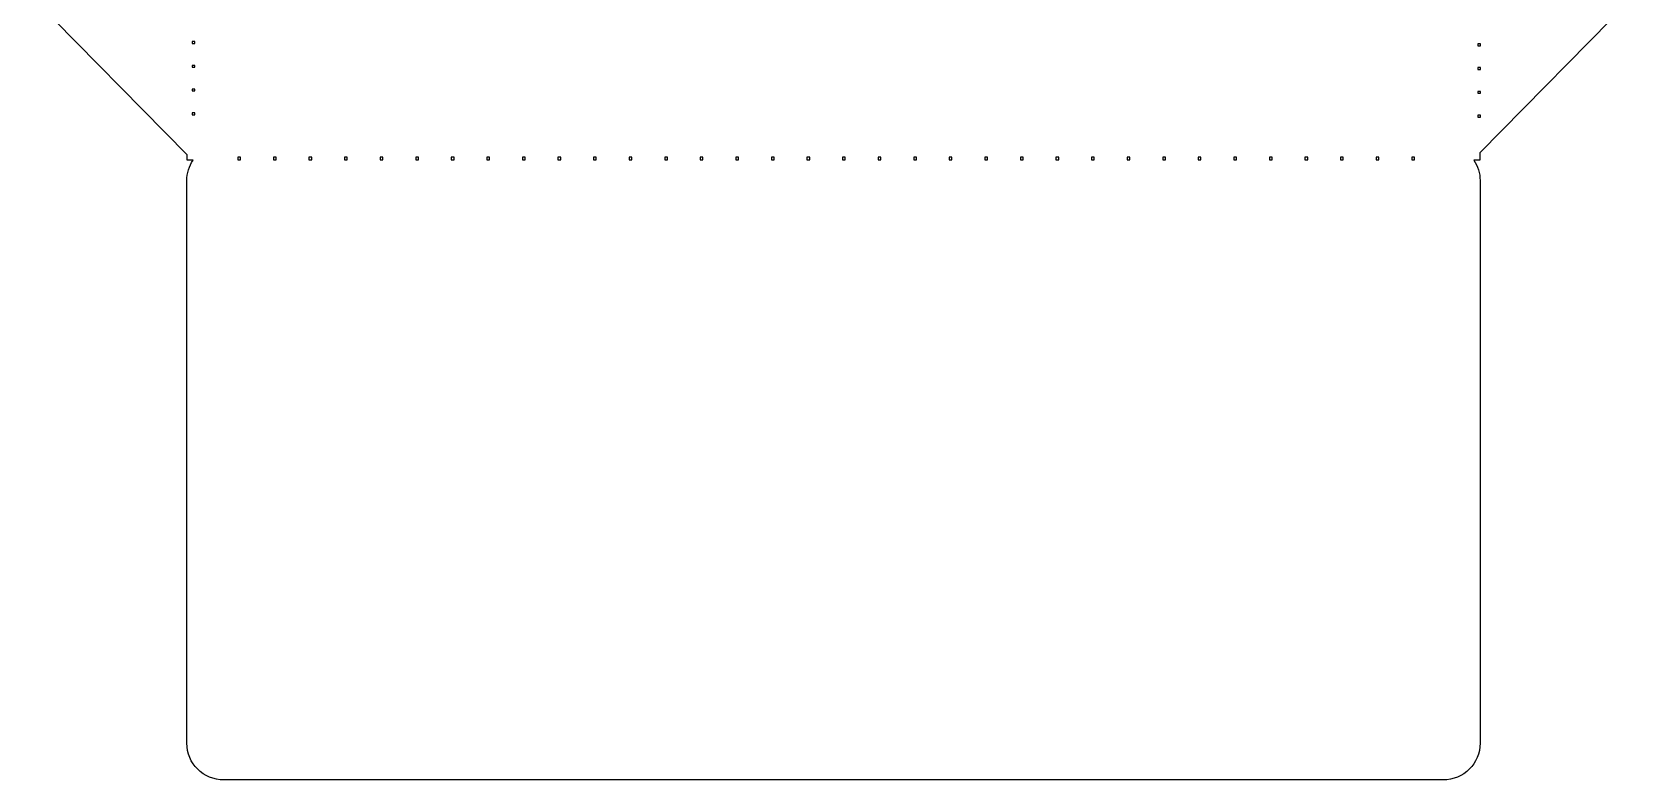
# Model space of a CAD drawing. Header units: centimetres. Extents: x -7.8 to 7.7, y -9.1 to 9.2.
# Drawn here: x -7.74 to 7.74, y -9.1 to -1.87 of the extents above; entities that cross this region are included whole.
import ezdxf

# ---------------------------------------------------------------- set-up
doc = ezdxf.new("R2010")
doc.units = ezdxf.units.CM
doc.header["$MEASUREMENT"] = 0
doc.layers.add('Layer 1', color=7, linetype='Continuous')

msp = doc.modelspace()

# ---------------------------------------------------------------- linework, layer by layer
at = {"layer": 'Layer 1', "lineweight": 25}
for points, knots in [([(-5.79892, 9.10249), (-6.04622, 9.10249), (-6.2454, 8.90331), (-6.2454, 8.65601), (-6.2454, 8.65601), (-6.2454, 8.65601), (-6.2454, 5.49259), (-6.2454, 5.49259), (-6.2454, 5.49259), (-6.2454, 5.39125), (-6.21176, 5.29781), (-6.15528, 5.22305), (-6.15528, 5.22305), (-6.15528, 5.22305), (-6.24127, 5.22305), (-6.24127, 5.22305), (-6.24127, 5.22305), (-6.24127, 5.22305), (-6.24127, 5.1908), (-6.24127, 5.1908), (-6.24127, 5.1908), (-6.2617, 5.19891), (-6.28406, 5.2032), (-6.30742, 5.2032), (-6.30742, 5.2032), (-6.30742, 5.2032), (-6.49263, 5.2032), (-6.49263, 5.2032), (-6.49263, 5.2032), (-6.49263, 5.2032), (-7.6014, 3.44124), (-7.6014, 3.44124), (-7.6014, 3.44124), (-7.6337, 3.38989), (-7.68538, 3.35868), (-7.74031, 3.35194), (-7.74031, 3.35194), (-7.74031, 3.35194), (-7.74031, -1.53624), (-7.74031, -1.53624), (-7.74031, -1.53624), (-7.74031, -1.53624), (-6.24128, -3.05842), (-6.24128, -3.05842), (-6.24128, -3.05842), (-6.24128, -3.05842), (-6.24128, -3.11134), (-6.24128, -3.11134), (-6.24128, -3.11134), (-6.24128, -3.11134), (-6.1834, -3.11134), (-6.1834, -3.11134), (-6.1834, -3.11134), (-6.22119, -3.16801), (-6.24293, -3.23543), (-6.24293, -3.30895), (-6.24293, -3.30895), (-6.24293, -3.30895), (-6.24293, -8.74614), (-6.24293, -8.74614), (-6.24293, -8.74614), (-6.24293, -8.94398), (-6.08359, -9.1025), (-5.88574, -9.1025), (-5.88574, -9.1025), (-5.88574, -9.1025), (5.90475, -9.1025), (5.90475, -9.1025), (5.90475, -9.1025), (6.10259, -9.1025), (6.26194, -8.94398), (6.26194, -8.74614), (6.26194, -8.74614), (6.26194, -8.74614), (6.26194, -3.30895), (6.26194, -3.30895), (6.26194, -3.30895), (6.26194, -3.23543), (6.2402, -3.16801), (6.20241, -3.11134), (6.20241, -3.11134), (6.20241, -3.11134), (6.26029, -3.11134), (6.26029, -3.11134), (6.26029, -3.11134), (6.26029, -3.11134), (6.26029, -3.03941), (6.26029, -3.03941), (6.26029, -3.03941), (6.26029, -3.03941), (7.7403, -1.53625), (7.7403, -1.53625), (7.7403, -1.53625), (7.7403, -1.53625), (7.7403, 3.35193), (7.7403, 3.35193), (7.7403, 3.35193), (7.68537, 3.35867), (7.63369, 3.38988), (7.60139, 3.44123), (7.60139, 3.44123), (7.60139, 3.44123), (6.49262, 5.20319), (6.49262, 5.20319), (6.49262, 5.20319), (6.49262, 5.20319), (6.30741, 5.20319), (6.30741, 5.20319), (6.30741, 5.20319), (6.29117, 5.20319), (6.27523, 5.20144), (6.26028, 5.1974), (6.26028, 5.1974), (6.26028, 5.1974), (6.26028, 5.22303), (6.26028, 5.22303), (6.26028, 5.22303), (6.26028, 5.22303), (6.17429, 5.22303), (6.17429, 5.22303), (6.17429, 5.22303), (6.23077, 5.2978), (6.26441, 5.39123), (6.26441, 5.49257), (6.26441, 5.49257), (6.26441, 5.49257), (6.26441, 8.65599), (6.26441, 8.65599), (6.26441, 8.65599), (6.26441, 8.90329), (6.06523, 9.10247), (5.81793, 9.10247), (5.81793, 9.10247), (5.81793, 9.10247), (-5.79893, 9.10247), (-5.79893, 9.10247), (-5.79893, 9.10247), (-5.79893, 9.10247), (-5.79892, 9.10249), (-5.79892, 9.10249)], [0, 0, 0, 0, 0.02777778, 0.02777778, 0.02777778, 0.02777778, 0.05555556, 0.05555556, 0.05555556, 0.05555556, 0.08333333, 0.08333333, 0.08333333, 0.08333333, 0.11111111, 0.11111111, 0.11111111, 0.11111111, 0.13888889, 0.13888889, 0.13888889, 0.13888889, 0.16666667, 0.16666667, 0.16666667, 0.16666667, 0.19444444, 0.19444444, 0.19444444, 0.19444444, 0.22222222, 0.22222222, 0.22222222, 0.22222222, 0.25, 0.25, 0.25, 0.25, 0.27777778, 0.27777778, 0.27777778, 0.27777778, 0.30555556, 0.30555556, 0.30555556, 0.30555556, 0.33333333, 0.33333333, 0.33333333, 0.33333333, 0.36111111, 0.36111111, 0.36111111, 0.36111111, 0.38888889, 0.38888889, 0.38888889, 0.38888889, 0.41666667, 0.41666667, 0.41666667, 0.41666667, 0.44444444, 0.44444444, 0.44444444, 0.44444444, 0.47222222, 0.47222222, 0.47222222, 0.47222222, 0.5, 0.5, 0.5, 0.5, 0.52777778, 0.52777778, 0.52777778, 0.52777778, 0.55555556, 0.55555556, 0.55555556, 0.55555556, 0.58333333, 0.58333333, 0.58333333, 0.58333333, 0.61111111, 0.61111111, 0.61111111, 0.61111111, 0.63888889, 0.63888889, 0.63888889, 0.63888889, 0.66666667, 0.66666667, 0.66666667, 0.66666667, 0.69444444, 0.69444444, 0.69444444, 0.69444444, 0.72222222, 0.72222222, 0.72222222, 0.72222222, 0.75, 0.75, 0.75, 0.75, 0.77777778, 0.77777778, 0.77777778, 0.77777778, 0.80555556, 0.80555556, 0.80555556, 0.80555556, 0.83333333, 0.83333333, 0.83333333, 0.83333333, 0.86111111, 0.86111111, 0.86111111, 0.86111111, 0.88888889, 0.88888889, 0.88888889, 0.88888889, 0.91666667, 0.91666667, 0.91666667, 0.91666667, 0.94444444, 0.94444444, 0.94444444, 0.94444444, 1, 1, 1, 1]), ([(-6.19249, -1.96453), (-6.19249, -1.96453), (-6.16603, -1.96453), (-6.16603, -1.96453), (-6.16603, -1.96453), (-6.16603, -1.96453), (-6.16603, -1.98189), (-6.16603, -1.98189), (-6.16603, -1.98189), (-6.16603, -1.98189), (-6.19249, -1.98189), (-6.19249, -1.98189), (-6.19249, -1.98189), (-6.19249, -1.98189), (-6.19249, -1.96453), (-6.19249, -1.96453)], [0, 0, 0, 0, 0.2, 0.2, 0.2, 0.2, 0.4, 0.4, 0.4, 0.4, 0.6, 0.6, 0.6, 0.6, 1, 1, 1, 1]), ([(6.23879, -1.98686), (6.23879, -1.98686), (6.26525, -1.98686), (6.26525, -1.98686), (6.26525, -1.98686), (6.26525, -1.98686), (6.26525, -2.00422), (6.26525, -2.00422), (6.26525, -2.00422), (6.26525, -2.00422), (6.23879, -2.00422), (6.23879, -2.00422), (6.23879, -2.00422), (6.23879, -2.00422), (6.23879, -1.98686), (6.23879, -1.98686)], [0, 0, 0, 0, 0.2, 0.2, 0.2, 0.2, 0.4, 0.4, 0.4, 0.4, 0.6, 0.6, 0.6, 0.6, 1, 1, 1, 1]), ([(-6.19249, -2.19439), (-6.19249, -2.19439), (-6.16603, -2.19439), (-6.16603, -2.19439), (-6.16603, -2.19439), (-6.16603, -2.19439), (-6.16603, -2.21175), (-6.16603, -2.21175), (-6.16603, -2.21175), (-6.16603, -2.21175), (-6.19249, -2.21175), (-6.19249, -2.21175), (-6.19249, -2.21175), (-6.19249, -2.21175), (-6.19249, -2.19439), (-6.19249, -2.19439)], [0, 0, 0, 0, 0.2, 0.2, 0.2, 0.2, 0.4, 0.4, 0.4, 0.4, 0.6, 0.6, 0.6, 0.6, 1, 1, 1, 1]), ([(6.23879, -2.21671), (6.23879, -2.21671), (6.26525, -2.21671), (6.26525, -2.21671), (6.26525, -2.21671), (6.26525, -2.21671), (6.26525, -2.23407), (6.26525, -2.23407), (6.26525, -2.23407), (6.26525, -2.23407), (6.23879, -2.23407), (6.23879, -2.23407), (6.23879, -2.23407), (6.23879, -2.23407), (6.23879, -2.21671), (6.23879, -2.21671)], [0, 0, 0, 0, 0.2, 0.2, 0.2, 0.2, 0.4, 0.4, 0.4, 0.4, 0.6, 0.6, 0.6, 0.6, 1, 1, 1, 1]), ([(-6.19249, -2.42424), (-6.19249, -2.42424), (-6.16603, -2.42424), (-6.16603, -2.42424), (-6.16603, -2.42424), (-6.16603, -2.42424), (-6.16603, -2.4416), (-6.16603, -2.4416), (-6.16603, -2.4416), (-6.16603, -2.4416), (-6.19249, -2.4416), (-6.19249, -2.4416), (-6.19249, -2.4416), (-6.19249, -2.4416), (-6.19249, -2.42424), (-6.19249, -2.42424)], [0, 0, 0, 0, 0.2, 0.2, 0.2, 0.2, 0.4, 0.4, 0.4, 0.4, 0.6, 0.6, 0.6, 0.6, 1, 1, 1, 1]), ([(6.23879, -2.44657), (6.23879, -2.44657), (6.26525, -2.44657), (6.26525, -2.44657), (6.26525, -2.44657), (6.26525, -2.44657), (6.26525, -2.46393), (6.26525, -2.46393), (6.26525, -2.46393), (6.26525, -2.46393), (6.23879, -2.46393), (6.23879, -2.46393), (6.23879, -2.46393), (6.23879, -2.46393), (6.23879, -2.44657), (6.23879, -2.44657)], [0, 0, 0, 0, 0.2, 0.2, 0.2, 0.2, 0.4, 0.4, 0.4, 0.4, 0.6, 0.6, 0.6, 0.6, 1, 1, 1, 1]), ([(-6.19249, -2.6541), (-6.19249, -2.6541), (-6.16603, -2.6541), (-6.16603, -2.6541), (-6.16603, -2.6541), (-6.16603, -2.6541), (-6.16603, -2.67229), (-6.16603, -2.67229), (-6.16603, -2.67229), (-6.16603, -2.67229), (-6.19249, -2.67229), (-6.19249, -2.67229), (-6.19249, -2.67229), (-6.19249, -2.67229), (-6.19249, -2.6541), (-6.19249, -2.6541)], [0, 0, 0, 0, 0.2, 0.2, 0.2, 0.2, 0.4, 0.4, 0.4, 0.4, 0.6, 0.6, 0.6, 0.6, 1, 1, 1, 1]), ([(6.23879, -2.67643), (6.23879, -2.67643), (6.26525, -2.67643), (6.26525, -2.67643), (6.26525, -2.67643), (6.26525, -2.67643), (6.26525, -2.69462), (6.26525, -2.69462), (6.26525, -2.69462), (6.26525, -2.69462), (6.23879, -2.69462), (6.23879, -2.69462), (6.23879, -2.69462), (6.23879, -2.69462), (6.23879, -2.67643), (6.23879, -2.67643)], [0, 0, 0, 0, 0.2, 0.2, 0.2, 0.2, 0.4, 0.4, 0.4, 0.4, 0.6, 0.6, 0.6, 0.6, 1, 1, 1, 1]), ([(-5.75014, -3.08074), (-5.75014, -3.08074), (-5.72368, -3.08074), (-5.72368, -3.08074), (-5.72368, -3.08074), (-5.72368, -3.08074), (-5.72368, -3.1072), (-5.72368, -3.1072), (-5.72368, -3.1072), (-5.72368, -3.1072), (-5.75014, -3.1072), (-5.75014, -3.1072), (-5.75014, -3.1072), (-5.75014, -3.1072), (-5.75014, -3.08074), (-5.75014, -3.08074)], [0, 0, 0, 0, 0.2, 0.2, 0.2, 0.2, 0.4, 0.4, 0.4, 0.4, 0.6, 0.6, 0.6, 0.6, 1, 1, 1, 1]), ([(-5.40618, -3.08074), (-5.40618, -3.08074), (-5.37972, -3.08074), (-5.37972, -3.08074), (-5.37972, -3.08074), (-5.37972, -3.08074), (-5.37972, -3.1072), (-5.37972, -3.1072), (-5.37972, -3.1072), (-5.37972, -3.1072), (-5.40618, -3.1072), (-5.40618, -3.1072), (-5.40618, -3.1072), (-5.40618, -3.1072), (-5.40618, -3.08074), (-5.40618, -3.08074)], [0, 0, 0, 0, 0.2, 0.2, 0.2, 0.2, 0.4, 0.4, 0.4, 0.4, 0.6, 0.6, 0.6, 0.6, 1, 1, 1, 1]), ([(-5.06222, -3.08074), (-5.06222, -3.08074), (-5.03576, -3.08074), (-5.03576, -3.08074), (-5.03576, -3.08074), (-5.03576, -3.08074), (-5.03576, -3.1072), (-5.03576, -3.1072), (-5.03576, -3.1072), (-5.03576, -3.1072), (-5.06222, -3.1072), (-5.06222, -3.1072), (-5.06222, -3.1072), (-5.06222, -3.1072), (-5.06222, -3.08074), (-5.06222, -3.08074)], [0, 0, 0, 0, 0.2, 0.2, 0.2, 0.2, 0.4, 0.4, 0.4, 0.4, 0.6, 0.6, 0.6, 0.6, 1, 1, 1, 1]), ([(-4.71827, -3.08074), (-4.71827, -3.08074), (-4.69181, -3.08074), (-4.69181, -3.08074), (-4.69181, -3.08074), (-4.69181, -3.08074), (-4.69181, -3.1072), (-4.69181, -3.1072), (-4.69181, -3.1072), (-4.69181, -3.1072), (-4.71827, -3.1072), (-4.71827, -3.1072), (-4.71827, -3.1072), (-4.71827, -3.1072), (-4.71827, -3.08074), (-4.71827, -3.08074)], [0, 0, 0, 0, 0.2, 0.2, 0.2, 0.2, 0.4, 0.4, 0.4, 0.4, 0.6, 0.6, 0.6, 0.6, 1, 1, 1, 1]), ([(-4.37431, -3.08074), (-4.37431, -3.08074), (-4.34785, -3.08074), (-4.34785, -3.08074), (-4.34785, -3.08074), (-4.34785, -3.08074), (-4.34785, -3.1072), (-4.34785, -3.1072), (-4.34785, -3.1072), (-4.34785, -3.1072), (-4.37431, -3.1072), (-4.37431, -3.1072), (-4.37431, -3.1072), (-4.37431, -3.1072), (-4.37431, -3.08074), (-4.37431, -3.08074)], [0, 0, 0, 0, 0.2, 0.2, 0.2, 0.2, 0.4, 0.4, 0.4, 0.4, 0.6, 0.6, 0.6, 0.6, 1, 1, 1, 1]), ([(-4.03035, -3.08074), (-4.03035, -3.08074), (-4.00389, -3.08074), (-4.00389, -3.08074), (-4.00389, -3.08074), (-4.00389, -3.08074), (-4.00389, -3.1072), (-4.00389, -3.1072), (-4.00389, -3.1072), (-4.00389, -3.1072), (-4.03035, -3.1072), (-4.03035, -3.1072), (-4.03035, -3.1072), (-4.03035, -3.1072), (-4.03035, -3.08074), (-4.03035, -3.08074)], [0, 0, 0, 0, 0.2, 0.2, 0.2, 0.2, 0.4, 0.4, 0.4, 0.4, 0.6, 0.6, 0.6, 0.6, 1, 1, 1, 1]), ([(-3.68639, -3.08074), (-3.68639, -3.08074), (-3.65993, -3.08074), (-3.65993, -3.08074), (-3.65993, -3.08074), (-3.65993, -3.08074), (-3.65993, -3.1072), (-3.65993, -3.1072), (-3.65993, -3.1072), (-3.65993, -3.1072), (-3.68639, -3.1072), (-3.68639, -3.1072), (-3.68639, -3.1072), (-3.68639, -3.1072), (-3.68639, -3.08074), (-3.68639, -3.08074)], [0, 0, 0, 0, 0.2, 0.2, 0.2, 0.2, 0.4, 0.4, 0.4, 0.4, 0.6, 0.6, 0.6, 0.6, 1, 1, 1, 1]), ([(-3.34243, -3.08074), (-3.34243, -3.08074), (-3.31597, -3.08074), (-3.31597, -3.08074), (-3.31597, -3.08074), (-3.31597, -3.08074), (-3.31597, -3.1072), (-3.31597, -3.1072), (-3.31597, -3.1072), (-3.31597, -3.1072), (-3.34243, -3.1072), (-3.34243, -3.1072), (-3.34243, -3.1072), (-3.34243, -3.1072), (-3.34243, -3.08074), (-3.34243, -3.08074)], [0, 0, 0, 0, 0.2, 0.2, 0.2, 0.2, 0.4, 0.4, 0.4, 0.4, 0.6, 0.6, 0.6, 0.6, 1, 1, 1, 1]), ([(-2.99847, -3.08074), (-2.99847, -3.08074), (-2.97201, -3.08074), (-2.97201, -3.08074), (-2.97201, -3.08074), (-2.97201, -3.08074), (-2.97201, -3.1072), (-2.97201, -3.1072), (-2.97201, -3.1072), (-2.97201, -3.1072), (-2.99847, -3.1072), (-2.99847, -3.1072), (-2.99847, -3.1072), (-2.99847, -3.1072), (-2.99847, -3.08074), (-2.99847, -3.08074)], [0, 0, 0, 0, 0.2, 0.2, 0.2, 0.2, 0.4, 0.4, 0.4, 0.4, 0.6, 0.6, 0.6, 0.6, 1, 1, 1, 1]), ([(-2.65452, -3.08074), (-2.65452, -3.08074), (-2.62806, -3.08074), (-2.62806, -3.08074), (-2.62806, -3.08074), (-2.62806, -3.08074), (-2.62806, -3.1072), (-2.62806, -3.1072), (-2.62806, -3.1072), (-2.62806, -3.1072), (-2.65452, -3.1072), (-2.65452, -3.1072), (-2.65452, -3.1072), (-2.65452, -3.1072), (-2.65452, -3.08074), (-2.65452, -3.08074)], [0, 0, 0, 0, 0.2, 0.2, 0.2, 0.2, 0.4, 0.4, 0.4, 0.4, 0.6, 0.6, 0.6, 0.6, 1, 1, 1, 1]), ([(-2.31056, -3.08074), (-2.31056, -3.08074), (-2.2841, -3.08074), (-2.2841, -3.08074), (-2.2841, -3.08074), (-2.2841, -3.08074), (-2.2841, -3.1072), (-2.2841, -3.1072), (-2.2841, -3.1072), (-2.2841, -3.1072), (-2.31056, -3.1072), (-2.31056, -3.1072), (-2.31056, -3.1072), (-2.31056, -3.1072), (-2.31056, -3.08074), (-2.31056, -3.08074)], [0, 0, 0, 0, 0.2, 0.2, 0.2, 0.2, 0.4, 0.4, 0.4, 0.4, 0.6, 0.6, 0.6, 0.6, 1, 1, 1, 1]), ([(-1.9666, -3.08074), (-1.9666, -3.08074), (-1.94014, -3.08074), (-1.94014, -3.08074), (-1.94014, -3.08074), (-1.94014, -3.08074), (-1.94014, -3.1072), (-1.94014, -3.1072), (-1.94014, -3.1072), (-1.94014, -3.1072), (-1.9666, -3.1072), (-1.9666, -3.1072), (-1.9666, -3.1072), (-1.9666, -3.1072), (-1.9666, -3.08074), (-1.9666, -3.08074)], [0, 0, 0, 0, 0.2, 0.2, 0.2, 0.2, 0.4, 0.4, 0.4, 0.4, 0.6, 0.6, 0.6, 0.6, 1, 1, 1, 1]), ([(-1.62264, -3.08074), (-1.62264, -3.08074), (-1.59618, -3.08074), (-1.59618, -3.08074), (-1.59618, -3.08074), (-1.59618, -3.08074), (-1.59618, -3.1072), (-1.59618, -3.1072), (-1.59618, -3.1072), (-1.59618, -3.1072), (-1.62264, -3.1072), (-1.62264, -3.1072), (-1.62264, -3.1072), (-1.62264, -3.1072), (-1.62264, -3.08074), (-1.62264, -3.08074)], [0, 0, 0, 0, 0.2, 0.2, 0.2, 0.2, 0.4, 0.4, 0.4, 0.4, 0.6, 0.6, 0.6, 0.6, 1, 1, 1, 1]), ([(-1.27868, -3.08074), (-1.27868, -3.08074), (-1.25222, -3.08074), (-1.25222, -3.08074), (-1.25222, -3.08074), (-1.25222, -3.08074), (-1.25222, -3.1072), (-1.25222, -3.1072), (-1.25222, -3.1072), (-1.25222, -3.1072), (-1.27868, -3.1072), (-1.27868, -3.1072), (-1.27868, -3.1072), (-1.27868, -3.1072), (-1.27868, -3.08074), (-1.27868, -3.08074)], [0, 0, 0, 0, 0.2, 0.2, 0.2, 0.2, 0.4, 0.4, 0.4, 0.4, 0.6, 0.6, 0.6, 0.6, 1, 1, 1, 1]), ([(-0.93472, -3.08074), (-0.93472, -3.08074), (-0.90826, -3.08074), (-0.90826, -3.08074), (-0.90826, -3.08074), (-0.90826, -3.08074), (-0.90826, -3.1072), (-0.90826, -3.1072), (-0.90826, -3.1072), (-0.90826, -3.1072), (-0.93472, -3.1072), (-0.93472, -3.1072), (-0.93472, -3.1072), (-0.93472, -3.1072), (-0.93472, -3.08074), (-0.93472, -3.08074)], [0, 0, 0, 0, 0.2, 0.2, 0.2, 0.2, 0.4, 0.4, 0.4, 0.4, 0.6, 0.6, 0.6, 0.6, 1, 1, 1, 1]), ([(-0.59077, -3.08074), (-0.59077, -3.08074), (-0.56431, -3.08074), (-0.56431, -3.08074), (-0.56431, -3.08074), (-0.56431, -3.08074), (-0.56431, -3.1072), (-0.56431, -3.1072), (-0.56431, -3.1072), (-0.56431, -3.1072), (-0.59077, -3.1072), (-0.59077, -3.1072), (-0.59077, -3.1072), (-0.59077, -3.1072), (-0.59077, -3.08074), (-0.59077, -3.08074)], [0, 0, 0, 0, 0.2, 0.2, 0.2, 0.2, 0.4, 0.4, 0.4, 0.4, 0.6, 0.6, 0.6, 0.6, 1, 1, 1, 1]), ([(-0.24681, -3.08074), (-0.24681, -3.08074), (-0.22035, -3.08074), (-0.22035, -3.08074), (-0.22035, -3.08074), (-0.22035, -3.08074), (-0.22035, -3.1072), (-0.22035, -3.1072), (-0.22035, -3.1072), (-0.22035, -3.1072), (-0.24681, -3.1072), (-0.24681, -3.1072), (-0.24681, -3.1072), (-0.24681, -3.1072), (-0.24681, -3.08074), (-0.24681, -3.08074)], [0, 0, 0, 0, 0.2, 0.2, 0.2, 0.2, 0.4, 0.4, 0.4, 0.4, 0.6, 0.6, 0.6, 0.6, 1, 1, 1, 1]), ([(0.09715, -3.08074), (0.09715, -3.08074), (0.12361, -3.08074), (0.12361, -3.08074), (0.12361, -3.08074), (0.12361, -3.08074), (0.12361, -3.1072), (0.12361, -3.1072), (0.12361, -3.1072), (0.12361, -3.1072), (0.09715, -3.1072), (0.09715, -3.1072), (0.09715, -3.1072), (0.09715, -3.1072), (0.09715, -3.08074), (0.09715, -3.08074)], [0, 0, 0, 0, 0.2, 0.2, 0.2, 0.2, 0.4, 0.4, 0.4, 0.4, 0.6, 0.6, 0.6, 0.6, 1, 1, 1, 1]), ([(0.44111, -3.08074), (0.44111, -3.08074), (0.46757, -3.08074), (0.46757, -3.08074), (0.46757, -3.08074), (0.46757, -3.08074), (0.46757, -3.1072), (0.46757, -3.1072), (0.46757, -3.1072), (0.46757, -3.1072), (0.44111, -3.1072), (0.44111, -3.1072), (0.44111, -3.1072), (0.44111, -3.1072), (0.44111, -3.08074), (0.44111, -3.08074)], [0, 0, 0, 0, 0.2, 0.2, 0.2, 0.2, 0.4, 0.4, 0.4, 0.4, 0.6, 0.6, 0.6, 0.6, 1, 1, 1, 1]), ([(0.78507, -3.08074), (0.78507, -3.08074), (0.81153, -3.08074), (0.81153, -3.08074), (0.81153, -3.08074), (0.81153, -3.08074), (0.81153, -3.1072), (0.81153, -3.1072), (0.81153, -3.1072), (0.81153, -3.1072), (0.78507, -3.1072), (0.78507, -3.1072), (0.78507, -3.1072), (0.78507, -3.1072), (0.78507, -3.08074), (0.78507, -3.08074)], [0, 0, 0, 0, 0.2, 0.2, 0.2, 0.2, 0.4, 0.4, 0.4, 0.4, 0.6, 0.6, 0.6, 0.6, 1, 1, 1, 1]), ([(1.12903, -3.08074), (1.12903, -3.08074), (1.15549, -3.08074), (1.15549, -3.08074), (1.15549, -3.08074), (1.15549, -3.08074), (1.15549, -3.1072), (1.15549, -3.1072), (1.15549, -3.1072), (1.15549, -3.1072), (1.12903, -3.1072), (1.12903, -3.1072), (1.12903, -3.1072), (1.12903, -3.1072), (1.12903, -3.08074), (1.12903, -3.08074)], [0, 0, 0, 0, 0.2, 0.2, 0.2, 0.2, 0.4, 0.4, 0.4, 0.4, 0.6, 0.6, 0.6, 0.6, 1, 1, 1, 1]), ([(1.47298, -3.08074), (1.47298, -3.08074), (1.49944, -3.08074), (1.49944, -3.08074), (1.49944, -3.08074), (1.49944, -3.08074), (1.49944, -3.1072), (1.49944, -3.1072), (1.49944, -3.1072), (1.49944, -3.1072), (1.47298, -3.1072), (1.47298, -3.1072), (1.47298, -3.1072), (1.47298, -3.1072), (1.47298, -3.08074), (1.47298, -3.08074)], [0, 0, 0, 0, 0.2, 0.2, 0.2, 0.2, 0.4, 0.4, 0.4, 0.4, 0.6, 0.6, 0.6, 0.6, 1, 1, 1, 1]), ([(1.81694, -3.08074), (1.81694, -3.08074), (1.8434, -3.08074), (1.8434, -3.08074), (1.8434, -3.08074), (1.8434, -3.08074), (1.8434, -3.1072), (1.8434, -3.1072), (1.8434, -3.1072), (1.8434, -3.1072), (1.81694, -3.1072), (1.81694, -3.1072), (1.81694, -3.1072), (1.81694, -3.1072), (1.81694, -3.08074), (1.81694, -3.08074)], [0, 0, 0, 0, 0.2, 0.2, 0.2, 0.2, 0.4, 0.4, 0.4, 0.4, 0.6, 0.6, 0.6, 0.6, 1, 1, 1, 1]), ([(2.1609, -3.08074), (2.1609, -3.08074), (2.18736, -3.08074), (2.18736, -3.08074), (2.18736, -3.08074), (2.18736, -3.08074), (2.18736, -3.1072), (2.18736, -3.1072), (2.18736, -3.1072), (2.18736, -3.1072), (2.1609, -3.1072), (2.1609, -3.1072), (2.1609, -3.1072), (2.1609, -3.1072), (2.1609, -3.08074), (2.1609, -3.08074)], [0, 0, 0, 0, 0.2, 0.2, 0.2, 0.2, 0.4, 0.4, 0.4, 0.4, 0.6, 0.6, 0.6, 0.6, 1, 1, 1, 1]), ([(2.50486, -3.08074), (2.50486, -3.08074), (2.53132, -3.08074), (2.53132, -3.08074), (2.53132, -3.08074), (2.53132, -3.08074), (2.53132, -3.1072), (2.53132, -3.1072), (2.53132, -3.1072), (2.53132, -3.1072), (2.50486, -3.1072), (2.50486, -3.1072), (2.50486, -3.1072), (2.50486, -3.1072), (2.50486, -3.08074), (2.50486, -3.08074)], [0, 0, 0, 0, 0.2, 0.2, 0.2, 0.2, 0.4, 0.4, 0.4, 0.4, 0.6, 0.6, 0.6, 0.6, 1, 1, 1, 1]), ([(2.84882, -3.08074), (2.84882, -3.08074), (2.87528, -3.08074), (2.87528, -3.08074), (2.87528, -3.08074), (2.87528, -3.08074), (2.87528, -3.1072), (2.87528, -3.1072), (2.87528, -3.1072), (2.87528, -3.1072), (2.84882, -3.1072), (2.84882, -3.1072), (2.84882, -3.1072), (2.84882, -3.1072), (2.84882, -3.08074), (2.84882, -3.08074)], [0, 0, 0, 0, 0.2, 0.2, 0.2, 0.2, 0.4, 0.4, 0.4, 0.4, 0.6, 0.6, 0.6, 0.6, 1, 1, 1, 1]), ([(3.19278, -3.08074), (3.19278, -3.08074), (3.21924, -3.08074), (3.21924, -3.08074), (3.21924, -3.08074), (3.21924, -3.08074), (3.21924, -3.1072), (3.21924, -3.1072), (3.21924, -3.1072), (3.21924, -3.1072), (3.19278, -3.1072), (3.19278, -3.1072), (3.19278, -3.1072), (3.19278, -3.1072), (3.19278, -3.08074), (3.19278, -3.08074)], [0, 0, 0, 0, 0.2, 0.2, 0.2, 0.2, 0.4, 0.4, 0.4, 0.4, 0.6, 0.6, 0.6, 0.6, 1, 1, 1, 1]), ([(3.53673, -3.08074), (3.53673, -3.08074), (3.56319, -3.08074), (3.56319, -3.08074), (3.56319, -3.08074), (3.56319, -3.08074), (3.56319, -3.1072), (3.56319, -3.1072), (3.56319, -3.1072), (3.56319, -3.1072), (3.53673, -3.1072), (3.53673, -3.1072), (3.53673, -3.1072), (3.53673, -3.1072), (3.53673, -3.08074), (3.53673, -3.08074)], [0, 0, 0, 0, 0.2, 0.2, 0.2, 0.2, 0.4, 0.4, 0.4, 0.4, 0.6, 0.6, 0.6, 0.6, 1, 1, 1, 1]), ([(3.88069, -3.08074), (3.88069, -3.08074), (3.90715, -3.08074), (3.90715, -3.08074), (3.90715, -3.08074), (3.90715, -3.08074), (3.90715, -3.1072), (3.90715, -3.1072), (3.90715, -3.1072), (3.90715, -3.1072), (3.88069, -3.1072), (3.88069, -3.1072), (3.88069, -3.1072), (3.88069, -3.1072), (3.88069, -3.08074), (3.88069, -3.08074)], [0, 0, 0, 0, 0.2, 0.2, 0.2, 0.2, 0.4, 0.4, 0.4, 0.4, 0.6, 0.6, 0.6, 0.6, 1, 1, 1, 1]), ([(4.22465, -3.08074), (4.22465, -3.08074), (4.25111, -3.08074), (4.25111, -3.08074), (4.25111, -3.08074), (4.25111, -3.08074), (4.25111, -3.1072), (4.25111, -3.1072), (4.25111, -3.1072), (4.25111, -3.1072), (4.22465, -3.1072), (4.22465, -3.1072), (4.22465, -3.1072), (4.22465, -3.1072), (4.22465, -3.08074), (4.22465, -3.08074)], [0, 0, 0, 0, 0.2, 0.2, 0.2, 0.2, 0.4, 0.4, 0.4, 0.4, 0.6, 0.6, 0.6, 0.6, 1, 1, 1, 1]), ([(4.56861, -3.08074), (4.56861, -3.08074), (4.59507, -3.08074), (4.59507, -3.08074), (4.59507, -3.08074), (4.59507, -3.08074), (4.59507, -3.1072), (4.59507, -3.1072), (4.59507, -3.1072), (4.59507, -3.1072), (4.56861, -3.1072), (4.56861, -3.1072), (4.56861, -3.1072), (4.56861, -3.1072), (4.56861, -3.08074), (4.56861, -3.08074)], [0, 0, 0, 0, 0.2, 0.2, 0.2, 0.2, 0.4, 0.4, 0.4, 0.4, 0.6, 0.6, 0.6, 0.6, 1, 1, 1, 1]), ([(4.91257, -3.08074), (4.91257, -3.08074), (4.93903, -3.08074), (4.93903, -3.08074), (4.93903, -3.08074), (4.93903, -3.08074), (4.93903, -3.1072), (4.93903, -3.1072), (4.93903, -3.1072), (4.93903, -3.1072), (4.91257, -3.1072), (4.91257, -3.1072), (4.91257, -3.1072), (4.91257, -3.1072), (4.91257, -3.08074), (4.91257, -3.08074)], [0, 0, 0, 0, 0.2, 0.2, 0.2, 0.2, 0.4, 0.4, 0.4, 0.4, 0.6, 0.6, 0.6, 0.6, 1, 1, 1, 1]), ([(5.25653, -3.08074), (5.25653, -3.08074), (5.28299, -3.08074), (5.28299, -3.08074), (5.28299, -3.08074), (5.28299, -3.08074), (5.28299, -3.1072), (5.28299, -3.1072), (5.28299, -3.1072), (5.28299, -3.1072), (5.25653, -3.1072), (5.25653, -3.1072), (5.25653, -3.1072), (5.25653, -3.1072), (5.25653, -3.08074), (5.25653, -3.08074)], [0, 0, 0, 0, 0.2, 0.2, 0.2, 0.2, 0.4, 0.4, 0.4, 0.4, 0.6, 0.6, 0.6, 0.6, 1, 1, 1, 1]), ([(5.60048, -3.08074), (5.60048, -3.08074), (5.62694, -3.08074), (5.62694, -3.08074), (5.62694, -3.08074), (5.62694, -3.08074), (5.62694, -3.1072), (5.62694, -3.1072), (5.62694, -3.1072), (5.62694, -3.1072), (5.60048, -3.1072), (5.60048, -3.1072), (5.60048, -3.1072), (5.60048, -3.1072), (5.60048, -3.08074), (5.60048, -3.08074)], [0, 0, 0, 0, 0.2, 0.2, 0.2, 0.2, 0.4, 0.4, 0.4, 0.4, 0.6, 0.6, 0.6, 0.6, 1, 1, 1, 1])]:
    msp.add_open_spline(points, degree=3, knots=knots, dxfattribs=at)

doc.saveas('drawing.dxf')
